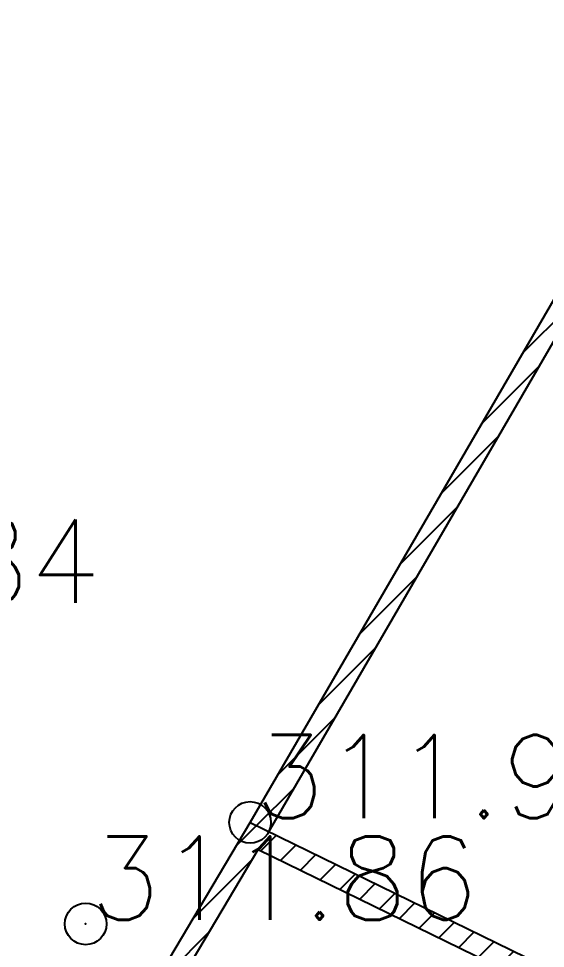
# Model space of a CAD drawing. Header units: millimetres. Extents: x 524954 to 526204, y 9523489 to 9524010.
# Drawn here: x 526076.41 to 526082.73, y 9523973.4 to 9523984.56 of the extents above; entities that cross this region are included whole.
import ezdxf

# ---------------------------------------------------------------- set-up
doc = ezdxf.new("R2010")
doc.units = ezdxf.units.MM
doc.header["$PDMODE"] = 32
doc.header["$PDSIZE"] = 0.5
doc.linetypes.add('CACHE2', pattern=[4.7625, 3.175, -1.5875])
for name, color, linetype in [('Cloture', 7, 'Continuous'), ('Murs', 1, 'Continuous'), ('TopoAlt', 3, 'Continuous'), ('TOPOJIS', 7, 'Continuous'), ('Toponomie', 7, 'CACHE2')]:
    doc.layers.add(name, color=color, linetype=linetype)
doc.styles.add('Simplex 1.0', font='Simplex.shx', dxfattribs={"width": 0.99, "height": 1})
doc.styles.get("Standard").update_dxf_attribs({"font": 'arial.ttf'})
pattern_1 = [(45, (0, 0), (-0.1767766952966, 0.1767766952966), [])]

# ---------------------------------------------------------------- blocks, each defined once
blk = doc.blocks.new('TCPOINT M')
at = {"color": 0}
blk.add_point((0, 0), dxfattribs=at)
at = {"layer": 'TopoAlt', "style": 'Simplex 1.0', "width": 0.99}
blk.add_attdef('ALT', (0.15, 0.15), '', height=1, dxfattribs=at)

msp = doc.modelspace()

# ---------------------------------------------------------------- hatches: boundary and pattern name
at = {"layer": 'Murs'}
h = msp.add_hatch(dxfattribs=at)
h.set_pattern_fill('_U', color=256, scale=0.25, angle=45, style=0, pattern_type=0)
h.set_pattern_definition(pattern_1)
h.paths.add_polyline_path([(526079.188, 9523974.91), (526086.743, 9523987.912), (526099.063, 9523981.648), (526098.95, 9523981.425), (526086.84, 9523987.582), (526079.404, 9523974.784)])
h = msp.add_hatch(dxfattribs=at)
h.set_pattern_fill('_U', color=256, scale=0.25, angle=45, style=0, pattern_type=0)
h.set_pattern_definition(pattern_1)
h.paths.add_polyline_path([(526071.473, 9523961.923), (526079.188, 9523974.91), (526089.808, 9523969.726), (526089.699, 9523969.502), (526079.286, 9523974.584), (526071.688, 9523961.795)])

# ---------------------------------------------------------------- linework, layer by layer
at = {"layer": 'Cloture', "flags": 128}
for points in [[(526079.188, 9523974.91), (526086.743, 9523987.912), (526099.063, 9523981.648)], [(526079.404, 9523974.784), (526086.84, 9523987.582), (526098.95, 9523981.425)], [(526071.473, 9523961.923), (526079.188, 9523974.91), (526089.808, 9523969.726)], [(526071.688, 9523961.795), (526079.286, 9523974.584), (526089.699, 9523969.502)]]:
    msp.add_lwpolyline(points, dxfattribs=at)

# ---------------------------------------------------------------- block references
at = {"layer": 'TOPOJIS'}
ref = msp.add_blockref('TCPOINT M', (526072.67, 9523977.496, 311.84), dxfattribs=at)
ref.add_attrib('ALT', '311.84', (526072.72, 9523977.546, 311.84), dxfattribs={"layer": 'TopoAlt', "height": 1, "style": 'Simplex 1.0', "width": 0.99})
ref = msp.add_blockref('TCPOINT M', (526079.188, 9523974.91, 311.94), dxfattribs=at)
ref.add_attrib('ALT', '311.94', (526079.238, 9523974.96, 311.94), dxfattribs={"layer": 'TopoAlt', "height": 1, "style": 'Simplex 1.0', "width": 0.99})
ref = msp.add_blockref('TCPOINT M', (526077.214, 9523973.692, 311.86), dxfattribs=at)
ref.add_attrib('ALT', '311.86', (526077.264, 9523973.742, 311.86), dxfattribs={"layer": 'TopoAlt', "height": 1, "style": 'Simplex 1.0', "width": 0.99})

# ---------------------------------------------------------------- texts
at = {"layer": 'Toponomie', "insert": (526064.36, 9523972.834), "char_height": 1.5, "width": 38.52036, "attachment_point": 1, "rotation": 60.5279}
msp.add_mtext('Hopital de MAKELEKELE >>', dxfattribs=at)

doc.saveas('drawing.dxf')
